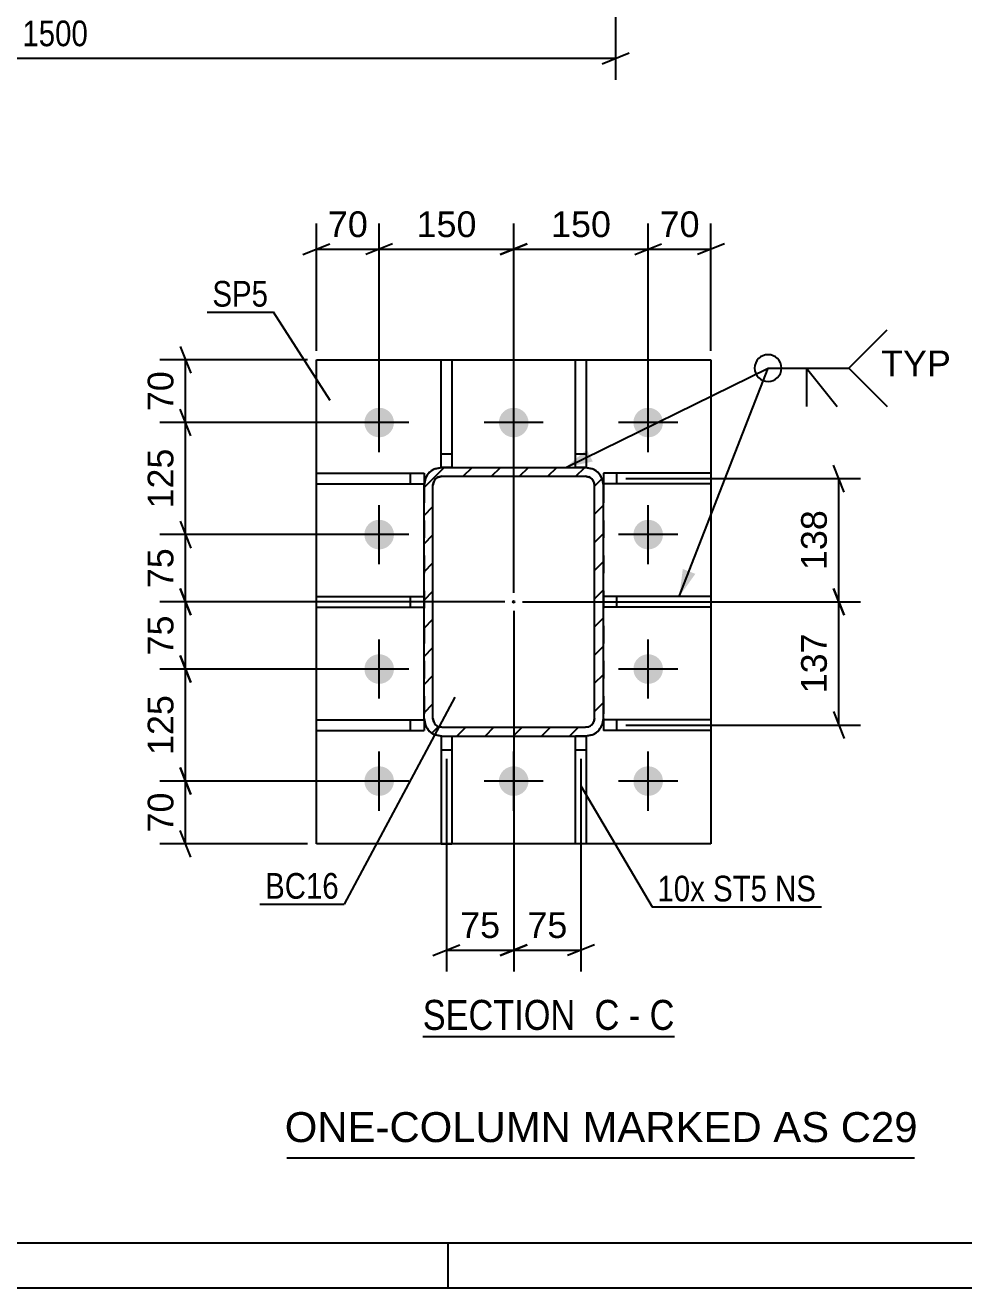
# Model space of a CAD drawing. Header units: millimetres. Extents: x -130 to 464, y -169 to 251.
# Drawn here: x -3.3 to 101.3, y -169.1 to -28.3 of the extents above; entities that cross this region are included whole.
import ezdxf

# ---------------------------------------------------------------- set-up
doc = ezdxf.new("R2010")
doc.units = ezdxf.units.MM
doc.linetypes.add('DXK_LINE_DOT2', pattern=[3.9198, 1.9599, -1.9599])
doc.linetypes.add('DXK_LINE_DOT3', pattern=[5.9187, 2.979, -0.9799, 0.9799, -0.9799])
doc.styles.add('Arial', font='ARIAL.TTF', dxfattribs={"height": 0.2})
doc.styles.add('Arial Narrow', font='ARIALN.TTF', dxfattribs={"height": 0.2})

# ---------------------------------------------------------------- blocks, each defined once
blk = doc.blocks.new('Unknown-284859513-1134')
at = {"color": 5, "linetype": 'Continuous'}
for p, q in [((-125.16, -164.1), (458.84, -164.1)), ((43.84, -169.1), (43.84, -164.1)), ((-130.16, -169.1), (463.84, -169.1))]:
    blk.add_line(p, q, dxfattribs=at)
blk = doc.blocks.new('Unknown-284859513-14 - 2628')
at = {"color": 6, "linetype": 'Continuous'}
blk.add_line((40.99, -141.08), (69.06, -141.08), dxfattribs=at)
at = {"color": 0, "linetype": 'Continuous'}
for points in [[(59.1, -140.33), (59.1, -136.83), (40.99, -136.83), (40.99, -140.33)], [(62.92, -140.33), (62.92, -136.83), (60.15, -136.83), (60.15, -140.33)], [(65.24, -140.33), (65.24, -136.83), (63.97, -136.83), (63.97, -140.33)], [(69.06, -140.33), (69.06, -136.83), (66.29, -136.83), (66.29, -140.33)]]:
    blk.add_wipeout(points, dxfattribs=at)
at = {"color": 7, "linetype": 'Continuous', "style": 'Arial Narrow'}
for s, p in [('SECTION ', (40.99, -140.33)), ('C', (60.15, -140.33)), ('C', (66.29, -140.33)), ('-', (63.97, -140.33))]:
    blk.add_text(s, height=3.34, dxfattribs=at).set_placement(p)
blk = doc.blocks.new('Part-284859513-2758 - 2628')
at = {"color": 2, "linetype": 'Continuous'}
for p, q in [((73.13, -105.73), (61.13, -105.73)), ((61.13, -105.73), (61.13, -106.93)), ((73.13, -106.93), (61.13, -106.93)), ((73.13, -105.73), (73.13, -106.93))]:
    blk.add_line(p, q, dxfattribs=at)
at = {"color": 7, "linetype": 'DXK_LINE_DOT2'}
blk.add_line((62.63, -106.93), (62.63, -105.73), dxfattribs=at)
blk = doc.blocks.new('Part-284859513-2728 - 2628')
at = {"color": 2, "linetype": 'Continuous'}
for p, q in [((43.03, -77.58), (43.03, -65.58)), ((43.03, -65.58), (44.23, -65.58)), ((44.23, -65.58), (44.23, -77.58)), ((44.23, -77.58), (43.03, -77.58))]:
    blk.add_line(p, q, dxfattribs=at)
at = {"color": 7, "linetype": 'DXK_LINE_DOT2'}
blk.add_line((43.03, -76.08), (44.23, -76.08), dxfattribs=at)
blk = doc.blocks.new('Part-284859513-2656 - 2628')
at = {"color": 2, "linetype": 'Continuous'}
for p, q in [((29.13, -119.58), (29.13, -65.58)), ((29.13, -65.58), (73.13, -65.58)), ((73.13, -65.58), (73.13, -119.58)), ((73.13, -119.58), (29.13, -119.58))]:
    blk.add_line(p, q, dxfattribs=at)
blk = doc.blocks.new('Part-284859513-2743 - 2628')
at = {"color": 2, "linetype": 'Continuous'}
for p, q in [((29.13, -106.93), (29.13, -105.73)), ((29.13, -105.73), (41.13, -105.73)), ((29.13, -106.93), (41.13, -106.93)), ((41.13, -105.73), (41.13, -106.93))]:
    blk.add_line(p, q, dxfattribs=at)
at = {"color": 7, "linetype": 'DXK_LINE_DOT2'}
blk.add_line((39.63, -106.93), (39.63, -105.73), dxfattribs=at)
blk = doc.blocks.new('Part-284859513-2723 - 2628')
at = {"color": 2, "linetype": 'Continuous'}
for p, q in [((58.03, -77.58), (58.03, -65.58)), ((58.03, -65.58), (59.23, -65.58)), ((59.23, -65.58), (59.23, -77.58)), ((59.23, -77.58), (58.03, -77.58))]:
    blk.add_line(p, q, dxfattribs=at)
at = {"color": 7, "linetype": 'DXK_LINE_DOT2'}
blk.add_line((58.03, -76.08), (59.23, -76.08), dxfattribs=at)
blk = doc.blocks.new('Part-284859513-2683 - 2628')
at = {"linetype": 'Continuous'}
h = blk.add_hatch(dxfattribs=at)
h.set_pattern_fill('', scale=0.7, style=0, pattern_type=0)
h.set_pattern_definition([(45, (60.9789, -78.8193), (-1.57154, 1.57154), [])])
h.paths.add_polyline_path([(61.13, -79.58), (60.98, -78.82), (60.55, -78.17), (59.9, -77.74), (59.13, -77.58), (43.13, -77.58), (42.37, -77.74), (41.72, -78.17), (41.28, -78.82), (41.13, -79.58), (41.13, -105.58), (41.28, -106.35), (41.72, -107), (42.37, -107.43), (43.13, -107.58), (59.13, -107.58), (59.9, -107.43), (60.55, -107), (60.98, -106.35), (61.13, -105.58)])
h.paths.add_polyline_path([(60.05, -105.97), (59.84, -106.29), (59.51, -106.51), (59.13, -106.58), (43.13, -106.58), (42.75, -106.51), (42.42, -106.29), (42.21, -105.97), (42.13, -105.58), (42.13, -79.58), (42.21, -79.2), (42.42, -78.88), (42.75, -78.66), (43.13, -78.58), (59.13, -78.58), (59.51, -78.66), (59.84, -78.88), (60.05, -79.2), (60.13, -79.58), (60.13, -105.58)])
blk.add_hatch(color=246, dxfattribs=at).paths.add_polyline_path([(51.13, -92.68, -1), (51.13, -92.48, -1)])
at = {"color": 7, "linetype": 'DXK_LINE_DOT2'}
for p, q in [((41.13, -79.58), (41.28, -78.82)), ((42.37, -77.74), (43.13, -77.58)), ((43.13, -78.58), (42.75, -78.66)), ((43.13, -77.58), (59.13, -77.58)), ((43.13, -78.58), (59.13, -78.58)), ((59.13, -77.58), (59.9, -77.74)), ((59.51, -78.66), (59.13, -78.58)), ((60.98, -78.82), (61.13, -79.58)), ((41.13, -79.58), (41.13, -105.58)), ((42.21, -79.2), (42.13, -79.58)), ((42.13, -105.58), (42.13, -79.58)), ((60.13, -79.58), (60.05, -79.2)), ((60.13, -105.58), (60.13, -79.58)), ((61.13, -79.58), (61.13, -105.58)), ((41.28, -106.35), (41.13, -105.58)), ((42.13, -105.58), (42.21, -105.97)), ((60.05, -105.97), (60.13, -105.58)), ((61.13, -105.58), (60.98, -106.35)), ((42.75, -106.51), (43.13, -106.58)), ((43.13, -106.58), (59.13, -106.58)), ((59.13, -106.58), (59.51, -106.51)), ((43.13, -107.58), (42.37, -107.43)), ((43.13, -107.58), (59.13, -107.58)), ((59.9, -107.43), (59.13, -107.58))]:
    blk.add_line(p, q, dxfattribs=at)
at = {"color": 2, "linetype": 'Continuous'}
for p, q in [((41.28, -78.82), (41.13, -79.58)), ((43.13, -77.58), (42.37, -77.74)), ((42.75, -78.66), (43.13, -78.58)), ((43.13, -77.58), (59.13, -77.58)), ((43.13, -78.58), (59.13, -78.58)), ((59.9, -77.74), (59.13, -77.58)), ((59.13, -78.58), (59.51, -78.66)), ((61.13, -79.58), (60.98, -78.82)), ((41.13, -105.58), (41.13, -79.58)), ((42.13, -79.58), (42.21, -79.2)), ((42.13, -105.58), (42.13, -79.58)), ((60.05, -79.2), (60.13, -79.58)), ((60.13, -105.58), (60.13, -79.58)), ((61.13, -105.58), (61.13, -79.58)), ((41.13, -105.58), (41.28, -106.35)), ((42.21, -105.97), (42.13, -105.58)), ((60.13, -105.58), (60.05, -105.97)), ((60.98, -106.35), (61.13, -105.58)), ((43.13, -106.58), (42.75, -106.51)), ((43.13, -106.58), (59.13, -106.58)), ((59.51, -106.51), (59.13, -106.58)), ((42.37, -107.43), (43.13, -107.58)), ((43.13, -107.58), (59.13, -107.58)), ((59.13, -107.58), (59.9, -107.43))]:
    blk.add_line(p, q, dxfattribs=at)
at = {"color": 7, "linetype": 'DXK_LINE_DOT3'}
blk.add_line((51.13, -92.58), (51.13, -92.58), dxfattribs=at)
at = {"color": 246, "linetype": 'DXK_LINE_DOT2'}
blk.add_line((51.13, -92.58), (51.13, -92.58), dxfattribs=at)
at = {"color": 246, "linetype": 'Continuous'}
blk.add_circle((51.13, -92.58), 0.1, dxfattribs=at)
at = {"color": 7, "linetype": 'DXK_LINE_DOT2'}
for centre, radius, start, end in [((43.13, -79.58), 2, 112.5, 157.5), ((43.13, -79.58), 1, 112.5, 157.5), ((59.13, -79.58), 1, 22.5, 67.5), ((59.13, -79.58), 2, 22.5, 67.5), ((43.13, -105.58), 2, 202.5, 247.5), ((43.13, -105.58), 1, 202.5, 247.5), ((59.13, -105.58), 1, 292.5, 337.5), ((59.13, -105.58), 2, 292.5, 337.5)]:
    blk.add_arc(centre, radius, start, end, dxfattribs=at)
at = {"color": 2, "linetype": 'Continuous'}
for centre, radius, start, end in [((43.13, -79.58), 2, 112.5, 157.5), ((43.13, -79.58), 1, 112.5, 157.5), ((59.13, -79.58), 1, 22.5, 67.5), ((59.13, -79.58), 2, 22.5, 67.5), ((43.13, -105.58), 2, 202.5, 247.5), ((43.13, -105.58), 1, 202.5, 247.5), ((59.13, -105.58), 1, 292.5, 337.5), ((59.13, -105.58), 2, 292.5, 337.5)]:
    blk.add_arc(centre, radius, start, end, dxfattribs=at)
blk = doc.blocks.new('Bolt-284859513-2685 - 2628')
at = {"linetype": 'Continuous'}
for points in [[(34.48, -72.58, -1), (37.78, -72.58, -1)], [(49.48, -72.58, -1), (52.78, -72.58, -1)], [(64.48, -72.58, -1), (67.78, -72.58, -1)], [(34.48, -85.08, -1), (37.78, -85.08, -1)], [(64.48, -85.08, -1), (67.78, -85.08, -1)], [(34.48, -100.08, -1), (37.78, -100.08, -1)], [(64.48, -100.08, -1), (67.78, -100.08, -1)], [(34.48, -112.58, -1), (37.78, -112.58, -1)], [(49.48, -112.58, -1), (52.78, -112.58, -1)], [(64.48, -112.58, -1), (67.78, -112.58, -1)]]:
    blk.add_hatch(color=1, dxfattribs=at).paths.add_polyline_path(points)
at = {"color": 1, "linetype": 'Continuous'}
for p, q in [((36.13, -75.88), (36.13, -69.28)), ((51.13, -75.88), (51.13, -69.28)), ((66.13, -75.88), (66.13, -69.28)), ((39.43, -72.58), (32.83, -72.58)), ((54.43, -72.58), (47.83, -72.58)), ((69.43, -72.58), (62.83, -72.58)), ((36.13, -88.38), (36.13, -81.78)), ((66.13, -88.38), (66.13, -81.78)), ((39.43, -85.08), (32.83, -85.08)), ((69.43, -85.08), (62.83, -85.08)), ((36.13, -103.38), (36.13, -96.78)), ((66.13, -103.38), (66.13, -96.78)), ((39.43, -100.08), (32.83, -100.08)), ((69.43, -100.08), (62.83, -100.08)), ((36.13, -115.88), (36.13, -109.28)), ((51.13, -115.88), (51.13, -109.28)), ((66.13, -115.88), (66.13, -109.28)), ((39.43, -112.58), (32.83, -112.58)), ((54.43, -112.58), (47.83, -112.58)), ((69.43, -112.58), (62.83, -112.58))]:
    blk.add_line(p, q, dxfattribs=at)
blk = doc.blocks.new('Part-284859513-2733 - 2628')
at = {"color": 2, "linetype": 'Continuous'}
for p, q in [((58.03, -119.58), (58.03, -107.58)), ((59.14, -107.58), (59.23, -107.58)), ((59.23, -107.58), (59.23, -119.58)), ((59.23, -119.58), (58.03, -119.58))]:
    blk.add_line(p, q, dxfattribs=at)
at = {"color": 7, "linetype": 'DXK_LINE_DOT2'}
for p, q in [((58.03, -107.58), (58.03, -107.58)), ((58.03, -107.58), (58.03, -107.58)), ((59.23, -107.58), (58.03, -107.58)), ((58.03, -109.08), (59.23, -109.08))]:
    blk.add_line(p, q, dxfattribs=at)
blk = doc.blocks.new('Part-284859513-2738 - 2628')
at = {"color": 2, "linetype": 'Continuous'}
for p, q in [((43.03, -107.58), (43.12, -107.58)), ((43.03, -107.58), (43.03, -119.58)), ((44.23, -107.58), (44.23, -119.58)), ((43.03, -119.58), (44.23, -119.58))]:
    blk.add_line(p, q, dxfattribs=at)
at = {"color": 7, "linetype": 'DXK_LINE_DOT2'}
for p, q in [((43.03, -107.58), (44.23, -107.58)), ((44.23, -107.58), (44.23, -107.58)), ((44.23, -107.58), (44.23, -107.58)), ((43.03, -109.08), (44.23, -109.08))]:
    blk.add_line(p, q, dxfattribs=at)
blk = doc.blocks.new('Part-284859513-2748 - 2628')
at = {"color": 2, "linetype": 'Continuous'}
for p, q in [((29.13, -79.43), (29.13, -78.23)), ((29.13, -78.23), (41.13, -78.23)), ((41.13, -78.23), (41.13, -79.43)), ((29.13, -79.43), (41.13, -79.43))]:
    blk.add_line(p, q, dxfattribs=at)
at = {"color": 7, "linetype": 'DXK_LINE_DOT2'}
blk.add_line((39.63, -79.43), (39.63, -78.23), dxfattribs=at)
blk = doc.blocks.new('Part-284859513-2753 - 2628')
at = {"color": 2, "linetype": 'Continuous'}
for p, q in [((29.13, -93.18), (29.13, -91.98)), ((29.13, -91.98), (41.13, -91.98)), ((29.13, -93.18), (41.13, -93.18))]:
    blk.add_line(p, q, dxfattribs=at)
at = {"color": 7, "linetype": 'DXK_LINE_DOT2'}
for p, q in [((39.63, -93.18), (39.63, -91.98)), ((41.13, -91.98), (41.13, -93.18))]:
    blk.add_line(p, q, dxfattribs=at)
blk = doc.blocks.new('Part-284859513-2763 - 2628')
at = {"color": 2, "linetype": 'Continuous'}
for p, q in [((73.13, -78.23), (61.13, -78.23)), ((61.13, -78.23), (61.13, -79.43)), ((73.13, -78.23), (73.13, -79.43)), ((73.13, -79.43), (61.13, -79.43))]:
    blk.add_line(p, q, dxfattribs=at)
at = {"color": 7, "linetype": 'DXK_LINE_DOT2'}
blk.add_line((62.63, -79.43), (62.63, -78.23), dxfattribs=at)
blk = doc.blocks.new('Part-284859513-2768 - 2628')
at = {"color": 2, "linetype": 'Continuous'}
for p, q in [((73.13, -91.98), (61.13, -91.98)), ((73.13, -91.98), (73.13, -93.18)), ((73.13, -93.18), (61.13, -93.18))]:
    blk.add_line(p, q, dxfattribs=at)
at = {"color": 7, "linetype": 'DXK_LINE_DOT2'}
for p, q in [((61.13, -91.98), (61.13, -93.18)), ((62.63, -93.18), (62.63, -91.98))]:
    blk.add_line(p, q, dxfattribs=at)
blk = doc.blocks.new('StraightDimension-284859513-4196 - 3550')
at = {"color": 7, "linetype": 'Continuous'}
for p, q in [((-62.5, 54.01), (-62.5, -34.35)), ((62.5, 54.01), (62.5, -34.35)), ((-61, -31.35), (-64, -32.55)), ((-62.5, -31.95), (62.5, -31.95)), ((61, -32.55), (64, -31.35))]:
    blk.add_line(p, q, dxfattribs=at)
at = {"color": 0}
blk.add_wipeout([(4.26, -31.2), (4.26, -27), (-4.26, -27), (-4.26, -31.2)], dxfattribs=at)
at = {"color": 3, "style": 'Arial Narrow'}
blk.add_text('1500', height=2.863, dxfattribs=at).set_placement((-3.66, -30.6))
blk = doc.blocks.new('StraightDimension-284859513-2792 - 2628')
at = {"color": 7, "linetype": 'Continuous'}
for p, q in [((51.13, -91.58), (51.13, -50.39)), ((66.13, -71.58), (66.13, -50.39)), ((52.63, -52.64), (49.63, -53.84)), ((51.13, -53.24), (66.13, -53.24)), ((64.63, -53.84), (67.63, -52.64))]:
    blk.add_line(p, q, dxfattribs=at)
at = {"color": 0}
blk.add_wipeout([(62.57, -52.49), (62.57, -48.29), (54.7, -48.29), (54.7, -52.49)], dxfattribs=at)
at = {"color": 3, "style": 'Arial'}
blk.add_text('150', height=2.865, dxfattribs=at).set_placement((55.3, -51.89))
blk = doc.blocks.new('StraightDimension-284859513-2876 - 2628')
at = {"color": 7, "linetype": 'Continuous'}
for p, q in [((88, -94.08), (86.8, -91.08)), ((52.13, -92.58), (89.8, -92.58)), ((87.4, -106.33), (87.4, -92.58)), ((86.8, -104.83), (88, -107.83)), ((63.63, -106.33), (89.8, -106.33))]:
    blk.add_line(p, q, dxfattribs=at)
at = {"color": 0}
blk.add_wipeout([(86.65, -95.52), (82.45, -95.52), (82.45, -103.39), (86.65, -103.39)], dxfattribs=at)
at = {"color": 3, "style": 'Arial'}
blk.add_text('137', height=2.865, rotation=90.0002, dxfattribs=at).set_placement((86.05, -102.79))
blk = doc.blocks.new('StraightDimension-284859513-2892 - 2628')
at = {"color": 7, "linetype": 'Continuous'}
for p, q in [((51.13, -93.58), (51.13, -133.83)), ((43.63, -110.08), (43.63, -133.83)), ((42.13, -132.03), (45.13, -130.83)), ((52.63, -130.83), (49.63, -132.03)), ((43.63, -131.43), (51.13, -131.43))]:
    blk.add_line(p, q, dxfattribs=at)
at = {"color": 0}
blk.add_wipeout([(50.2, -130.68), (50.2, -126.48), (44.56, -126.48), (44.56, -130.68)], dxfattribs=at)
at = {"color": 3, "style": 'Arial'}
blk.add_text('75', height=2.865, dxfattribs=at).set_placement((45.16, -130.08))
blk = doc.blocks.new('StraightDimension-284859513-5035 - 2628')
at = {"color": 7, "linetype": 'Continuous'}
for p, q in [((13.93, -64.08), (15.13, -67.08)), ((28.13, -65.58), (11.68, -65.58)), ((14.53, -72.58), (14.53, -65.58)), ((15.13, -74.08), (13.93, -71.08)), ((35.13, -72.58), (11.68, -72.58))]:
    blk.add_line(p, q, dxfattribs=at)
at = {"color": 0}
blk.add_wipeout([(13.78, -66.26), (9.58, -66.26), (9.58, -71.91), (13.78, -71.91)], dxfattribs=at)
at = {"color": 3, "style": 'Arial'}
blk.add_text('70', height=2.865, rotation=90.0002, dxfattribs=at).set_placement((13.18, -71.31))
blk = doc.blocks.new('StraightDimension-284859513-2771 - 2628')
at = {"color": 7, "linetype": 'Continuous'}
for p, q in [((29.13, -64.58), (29.13, -50.39)), ((36.13, -71.58), (36.13, -50.39)), ((27.63, -53.84), (30.63, -52.64)), ((29.13, -53.24), (36.13, -53.24)), ((37.63, -52.64), (34.63, -53.84))]:
    blk.add_line(p, q, dxfattribs=at)
at = {"color": 0}
blk.add_wipeout([(35.45, -52.49), (35.45, -48.29), (29.81, -48.29), (29.81, -52.49)], dxfattribs=at)
at = {"color": 3, "style": 'Arial'}
blk.add_text('70', height=2.865, dxfattribs=at).set_placement((30.41, -51.89))
blk = doc.blocks.new('StraightDimension-284859513-5038 - 2628')
at = {"color": 7, "linetype": 'Continuous'}
for p, q in [((13.93, -91.08), (15.13, -94.08)), ((50.13, -92.58), (11.68, -92.58)), ((14.53, -100.08), (14.53, -92.58)), ((15.13, -101.58), (13.93, -98.58)), ((35.13, -100.08), (11.68, -100.08))]:
    blk.add_line(p, q, dxfattribs=at)
at = {"color": 0}
blk.add_wipeout([(13.78, -93.51), (9.58, -93.51), (9.58, -99.16), (13.78, -99.16)], dxfattribs=at)
at = {"color": 3, "style": 'Arial'}
blk.add_text('75', height=2.865, rotation=90.0002, dxfattribs=at).set_placement((13.18, -98.56))
blk = doc.blocks.new('StraightDimension-284859513-2781 - 2628')
at = {"color": 7, "linetype": 'Continuous'}
for p, q in [((36.13, -71.58), (36.13, -50.39)), ((51.13, -91.58), (51.13, -50.39)), ((37.63, -52.64), (34.63, -53.84)), ((36.13, -53.24), (51.13, -53.24)), ((49.63, -53.84), (52.63, -52.64))]:
    blk.add_line(p, q, dxfattribs=at)
at = {"color": 0}
blk.add_wipeout([(47.57, -52.49), (47.57, -48.29), (39.7, -48.29), (39.7, -52.49)], dxfattribs=at)
at = {"color": 3, "style": 'Arial'}
blk.add_text('150', height=2.865, dxfattribs=at).set_placement((40.3, -51.89))
blk = doc.blocks.new('StraightDimension-284859513-2803 - 2628')
at = {"color": 7, "linetype": 'Continuous'}
for p, q in [((66.13, -71.58), (66.13, -50.39)), ((73.13, -64.58), (73.13, -50.39)), ((64.63, -53.84), (67.63, -52.64)), ((66.13, -53.24), (73.13, -53.24)), ((74.63, -52.64), (71.63, -53.84))]:
    blk.add_line(p, q, dxfattribs=at)
at = {"color": 0}
blk.add_wipeout([(72.45, -52.49), (72.45, -48.29), (66.81, -48.29), (66.81, -52.49)], dxfattribs=at)
at = {"color": 3, "style": 'Arial'}
blk.add_text('70', height=2.865, dxfattribs=at).set_placement((67.41, -51.89))
blk = doc.blocks.new('StraightDimension-284859513-2869 - 2628')
at = {"color": 7, "linetype": 'Continuous'}
for p, q in [((88, -80.33), (86.8, -77.33)), ((63.63, -78.83), (89.8, -78.83)), ((87.4, -92.58), (87.4, -78.83)), ((86.8, -91.08), (88, -94.08)), ((52.13, -92.58), (89.8, -92.58))]:
    blk.add_line(p, q, dxfattribs=at)
at = {"color": 0}
blk.add_wipeout([(86.65, -81.77), (82.45, -81.77), (82.45, -89.64), (86.65, -89.64)], dxfattribs=at)
at = {"color": 3, "style": 'Arial'}
blk.add_text('138', height=2.865, rotation=90.0002, dxfattribs=at).set_placement((86.05, -89.04))
blk = doc.blocks.new('StraightDimension-284859513-5036 - 2628')
at = {"color": 7, "linetype": 'Continuous'}
for p, q in [((15.13, -74.08), (13.93, -71.08)), ((35.13, -72.58), (11.68, -72.58)), ((14.53, -85.08), (14.53, -72.58)), ((13.93, -83.58), (15.13, -86.58)), ((35.13, -85.08), (11.68, -85.08))]:
    blk.add_line(p, q, dxfattribs=at)
at = {"color": 0}
blk.add_wipeout([(13.78, -74.9), (9.58, -74.9), (9.58, -82.77), (13.78, -82.77)], dxfattribs=at)
at = {"color": 3, "style": 'Arial'}
blk.add_text('125', height=2.865, rotation=90.0002, dxfattribs=at).set_placement((13.18, -82.17))
blk = doc.blocks.new('StraightDimension-284859513-2884 - 2628')
at = {"color": 7, "linetype": 'Continuous'}
for p, q in [((51.13, -93.58), (51.13, -133.83)), ((58.63, -110.08), (58.63, -133.83)), ((49.63, -132.03), (52.63, -130.83)), ((60.13, -130.83), (57.13, -132.03)), ((51.13, -131.43), (58.63, -131.43))]:
    blk.add_line(p, q, dxfattribs=at)
at = {"color": 0}
blk.add_wipeout([(57.7, -130.68), (57.7, -126.48), (52.06, -126.48), (52.06, -130.68)], dxfattribs=at)
at = {"color": 3, "style": 'Arial'}
blk.add_text('75', height=2.865, dxfattribs=at).set_placement((52.66, -130.08))
blk = doc.blocks.new('StraightDimension-284859513-5037 - 2628')
at = {"color": 7, "linetype": 'Continuous'}
for p, q in [((13.93, -83.58), (15.13, -86.58)), ((35.13, -85.08), (11.68, -85.08)), ((14.53, -92.58), (14.53, -85.08)), ((15.13, -94.08), (13.93, -91.08)), ((50.13, -92.58), (11.68, -92.58))]:
    blk.add_line(p, q, dxfattribs=at)
at = {"color": 0}
blk.add_wipeout([(13.78, -86.01), (9.58, -86.01), (9.58, -91.66), (13.78, -91.66)], dxfattribs=at)
at = {"color": 3, "style": 'Arial'}
blk.add_text('75', height=2.865, rotation=90.0002, dxfattribs=at).set_placement((13.18, -91.06))
blk = doc.blocks.new('StraightDimension-284859513-5039 - 2628')
at = {"color": 7, "linetype": 'Continuous'}
for p, q in [((13.93, -98.58), (15.13, -101.58)), ((35.13, -100.08), (11.68, -100.08)), ((14.53, -112.58), (14.53, -100.08)), ((15.13, -114.08), (13.93, -111.08)), ((35.13, -112.58), (11.68, -112.58))]:
    blk.add_line(p, q, dxfattribs=at)
at = {"color": 0}
blk.add_wipeout([(13.78, -102.4), (9.58, -102.4), (9.58, -110.27), (13.78, -110.27)], dxfattribs=at)
at = {"color": 3, "style": 'Arial'}
blk.add_text('125', height=2.865, rotation=90.0002, dxfattribs=at).set_placement((13.18, -109.67))
blk = doc.blocks.new('StraightDimension-284859513-5040 - 2628')
at = {"color": 7, "linetype": 'Continuous'}
for p, q in [((13.93, -111.08), (15.13, -114.08)), ((35.13, -112.58), (11.68, -112.58)), ((14.53, -119.58), (14.53, -112.58)), ((15.13, -121.08), (13.93, -118.08)), ((28.13, -119.58), (11.68, -119.58))]:
    blk.add_line(p, q, dxfattribs=at)
at = {"color": 0}
blk.add_wipeout([(13.78, -113.26), (9.58, -113.26), (9.58, -118.91), (13.78, -118.91)], dxfattribs=at)
at = {"color": 3, "style": 'Arial'}
blk.add_text('70', height=2.865, rotation=90.0002, dxfattribs=at).set_placement((13.18, -118.31))
blk = doc.blocks.new('Unknown-284859513-7215')
at = {"color": 7, "linetype": 'Continuous'}
blk.add_line((25.84, -154.6), (95.84, -154.6), dxfattribs=at)
at = {"color": 7, "style": 'Arial'}
blk.add_text('ONE-COLUMN MARKED AS C29', height=3.3428, dxfattribs=at).set_placement((25.6, -152.85))
blk = doc.blocks.new('Mark-284859513-2652 - 2628')
at = {"color": 0}
blk.add_wipeout([(23.74, -59.65), (23.74, -56.65), (17.53, -56.65), (17.53, -59.65)], dxfattribs=at)
blk.add_wipeout([(23.74, -59.65), (23.74, -56.65), (17.53, -56.65), (17.53, -59.65)], dxfattribs=at)
at = {"color": 30, "linetype": 'Continuous'}
for p in [(16.93, -60.25), (30.66, -70.11)]:
    blk.add_line(p, (24.34, -60.25), dxfattribs=at)
at = {"color": 3, "style": 'Arial Narrow'}
blk.add_text('SP5', height=2.863, dxfattribs=at).set_placement((17.53, -59.65))
blk = doc.blocks.new('Mark-284859513-2679 - 2628')
at = {"color": 0}
blk.add_wipeout([(31.63, -125.7), (31.63, -122.7), (23.41, -122.7), (23.41, -125.7)], dxfattribs=at)
blk.add_wipeout([(31.63, -125.7), (31.63, -122.7), (23.41, -122.7), (23.41, -125.7)], dxfattribs=at)
at = {"color": 30, "linetype": 'Continuous'}
for p in [(44.58, -103.2), (22.81, -126.3)]:
    blk.add_line(p, (32.23, -126.3), dxfattribs=at)
at = {"color": 3, "style": 'Arial Narrow'}
blk.add_text('BC16', height=2.863, dxfattribs=at).set_placement((23.41, -125.7))
blk = doc.blocks.new('MarkSet-284859513-2921 - 2628')
at = {"color": 0}
for points in [[(72.46, -126), (72.46, -123), (67.16, -123), (67.16, -126)], [(79.38, -126), (79.38, -123), (73.36, -123), (73.36, -126)], [(84.85, -126), (84.85, -123), (80.28, -123), (80.28, -126)]]:
    blk.add_wipeout(points, dxfattribs=at)
for points in [[(72.46, -126), (72.46, -123), (67.16, -123), (67.16, -126)], [(79.38, -126), (79.38, -123), (73.36, -123), (73.36, -126)], [(84.85, -126), (84.85, -123), (80.28, -123), (80.28, -126)]]:
    blk.add_wipeout(points, dxfattribs=at)
at = {"color": 30, "linetype": 'Continuous'}
for p, q in [((58.61, -113.11), (66.56, -126.6)), ((66.56, -126.6), (85.45, -126.6))]:
    blk.add_line(p, q, dxfattribs=at)
at = {"color": 3, "style": 'Arial Narrow'}
for s, p in [('10x', (67.16, -126)), ('ST5', (73.36, -126)), ('NS', (80.28, -126))]:
    blk.add_text(s, height=2.863, dxfattribs=at).set_placement(p)
blk = doc.blocks.new('WeldMark-284859513-6740 - 2628')
at = {"linetype": 'Continuous'}
for points in [[(59.95, -76.93), (56.93, -77.58), (59.29, -75.59)], [(71.39, -89.46), (69.6, -91.98), (69.99, -88.91)]]:
    blk.add_hatch(color=30, dxfattribs=at).paths.add_polyline_path(points)
at = {"color": 30, "linetype": 'Continuous'}
for p, q in [((56.93, -77.58), (79.5, -66.51)), ((69.6, -91.98), (79.5, -66.51)), ((79.5, -66.51), (88.5, -66.51))]:
    blk.add_line(p, q, dxfattribs=at)
at = {"color": 3, "linetype": 'Continuous'}
for q in [(87.21, -70.8), (83.78, -70.8)]:
    blk.add_line((83.78, -66.51), q, dxfattribs=at)
for start, end in [(90, 270), (270, 90)]:
    blk.add_arc((79.5, -66.51), 1.5, start, end, dxfattribs=at)
at = {"color": 0, "linetype": 'Continuous'}
blk.add_wipeout([(99.87, -67.41), (99.87, -64.41), (92.1, -64.41), (92.1, -67.41)], dxfattribs=at)
blk.add_wipeout([(99.87, -67.41), (99.87, -64.41), (92.1, -64.41), (92.1, -67.41)], dxfattribs=at)
at = {"color": 3, "linetype": 'Continuous'}
for q in [(92.78, -62.23), (92.78, -70.8)]:
    blk.add_line((88.5, -66.51), q, dxfattribs=at)
at = {"color": 3, "linetype": 'Continuous', "style": 'Arial'}
blk.add_text('TYP', height=2.865, dxfattribs=at).set_placement((92.1, -67.41))

msp = doc.modelspace()

# ---------------------------------------------------------------- block references
for name in ['Unknown-284859513-1134', 'Part-284859513-2656 - 2628', 'Part-284859513-2728 - 2628', 'Part-284859513-2723 - 2628', 'Bolt-284859513-2685 - 2628', 'Part-284859513-2748 - 2628', 'Part-284859513-2683 - 2628', 'Part-284859513-2763 - 2628', 'Part-284859513-2753 - 2628', 'Part-284859513-2768 - 2628', 'Part-284859513-2743 - 2628', 'Part-284859513-2758 - 2628', 'Part-284859513-2738 - 2628', 'Part-284859513-2733 - 2628', 'Unknown-284859513-7215']:
    msp.add_blockref(name, (0, 0))

# ---------------------------------------------------------------- next in the draw order: block references
for name in ['StraightDimension-284859513-4196 - 3550', 'StraightDimension-284859513-2792 - 2628', 'StraightDimension-284859513-5035 - 2628', 'Unknown-284859513-14 - 2628']:
    msp.add_blockref(name, (0, 0))

# ---------------------------------------------------------------- next in the draw order: block references
for name in ['StraightDimension-284859513-2771 - 2628', 'StraightDimension-284859513-2803 - 2628', 'StraightDimension-284859513-2876 - 2628']:
    msp.add_blockref(name, (0, 0))

# ---------------------------------------------------------------- next in the draw order: block references
for name in ['Mark-284859513-2652 - 2628', 'StraightDimension-284859513-2892 - 2628']:
    msp.add_blockref(name, (0, 0))

# ---------------------------------------------------------------- next in the draw order: block references
msp.add_blockref('StraightDimension-284859513-5038 - 2628', (0, 0))

# ---------------------------------------------------------------- next in the draw order: block references
for name in ['StraightDimension-284859513-2781 - 2628', 'StraightDimension-284859513-5039 - 2628']:
    msp.add_blockref(name, (0, 0))

# ---------------------------------------------------------------- next in the draw order: block references
for name in ['StraightDimension-284859513-5036 - 2628', 'StraightDimension-284859513-2869 - 2628', 'StraightDimension-284859513-5040 - 2628']:
    msp.add_blockref(name, (0, 0))

# ---------------------------------------------------------------- next in the draw order: block references
for name in ['WeldMark-284859513-6740 - 2628', 'StraightDimension-284859513-2884 - 2628', 'Mark-284859513-2679 - 2628']:
    msp.add_blockref(name, (0, 0))

# ---------------------------------------------------------------- next in the draw order: block references
for name in ['StraightDimension-284859513-5037 - 2628', 'MarkSet-284859513-2921 - 2628']:
    msp.add_blockref(name, (0, 0))

doc.saveas('drawing.dxf')
